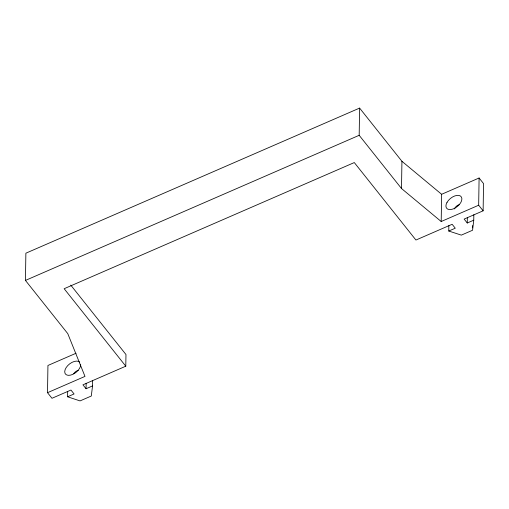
<?xml version="1.0" encoding="UTF-8"?>
<svg xmlns="http://www.w3.org/2000/svg" width="509" height="509" viewBox="0 0 509 509"><rect width="100%" height="100%" fill="white"/><g stroke="black" fill="none" stroke-linecap="round" stroke-linejoin="round"><path stroke-width="0.76" d="M67.665 391.338L67.576 396.785L74.072 393.96L70.955 390.04L51.969 398.292L47.515 392.694L84.984 376.399L67.773 333.63L25.45 280.421L25.876 253.196L359.608 108.086L401.932 161.296L441.627 194.292L441.195 221.517L478.67 205.222L479.096 177.997L441.627 194.292M47.515 392.694L47.941 365.468L76.045 353.252M92.644 380.477L92.555 385.917L86.066 388.742L86.148 383.302M86.066 388.742L82.942 384.823L125.787 366.194L125.971 354.531L70.751 285.104M441.195 221.517L401.506 188.521L359.182 135.305L359.608 108.086M401.506 188.521L401.932 161.296M473.834 214.728L473.752 220.174L472.575 230.24L461.332 235.126L448.773 231.035L448.855 225.589M473.752 220.174L467.256 222.999L467.345 217.553M472.613 227.905L472.645 225.57M467.256 222.999L464.138 219.08L483.124 210.821L483.55 183.603L479.096 177.997M92.555 385.917L91.289 396.027L80.047 400.914L67.576 396.785M454.505 208.944L454.919 208.022A4.651 2.653 -38.5 0 1 459.436 204.618M25.45 280.421L359.182 135.305M448.773 231.035L455.269 228.21L452.145 224.291L415.929 240.038L354.296 162.562L64.153 288.718L125.787 366.194M478.67 205.222L483.124 210.821M80.702 364.743A9.302 5.313 -38.5 0 1 74.683 373.326A9.302 5.313 -38.5 0 1 65.737 374.338L64.961 373.186A9.302 5.313 -38.5 0 1 69.739 363.801A9.302 5.313 -38.5 0 1 79.678 362.096M73.729 373.771A4.651 2.653 -38.5 0 1 78.246 370.367M447.029 202.372L446.202 204.217A9.302 5.313 -38.5 0 0 450.751 209.549A9.302 5.313 -38.5 0 0 460.772 202.576L461.599 200.724A9.302 5.313 -38.5 0 0 457.05 195.392A9.302 5.313 -38.5 0 0 447.029 202.372"/></g></svg>
